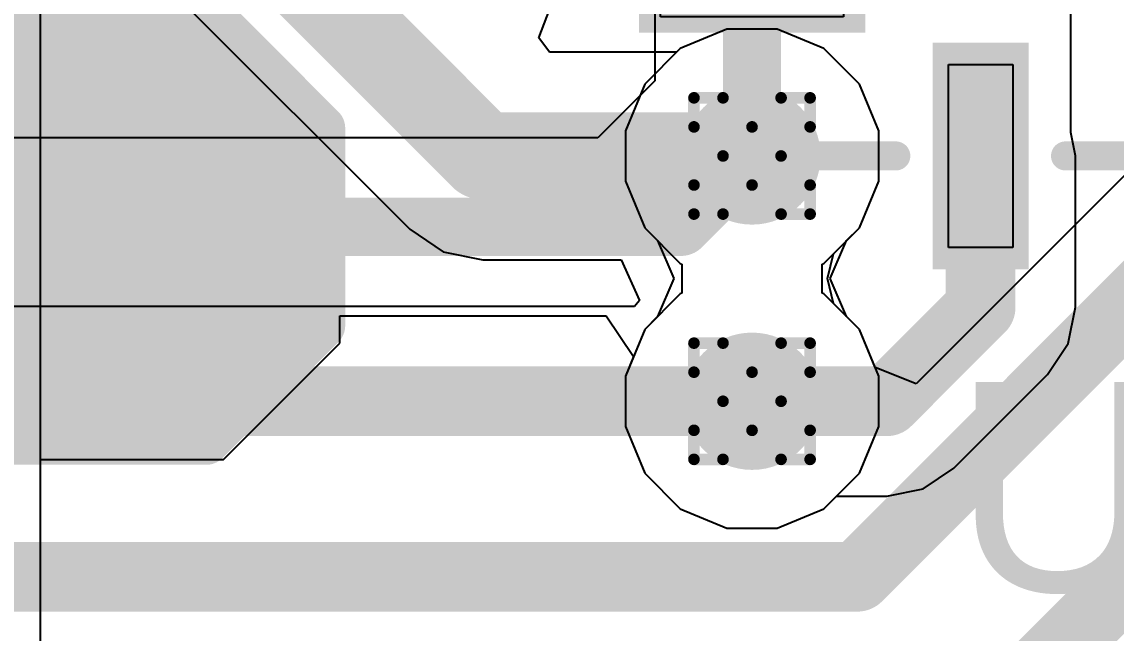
# Model space of a CAD drawing. Header units: inches. Extents: x -11 to 5379, y 0 to 5429.
# Drawn here: x 326.076 to 330.862, y 14.269 to 16.94 of the extents above; entities that cross this region are included whole.
import ezdxf

# ---------------------------------------------------------------- set-up
doc = ezdxf.new("R2010")
doc.units = ezdxf.units.IN
for name, color, linetype in [('Bottom Layer', 5, 'Continuous'), ('Drill Drawing', 1, 'Continuous'), ('GND', 16, 'Continuous'), ('PWR', 76, 'Continuous'), ('Top Layer', 1, 'Continuous'), ('Top Overlay', 2, 'Continuous'), ('Top Paste', 8, 'Continuous'), ('Top Solder', 216, 'Continuous'), ('Via Holes', 16, 'Continuous')]:
    doc.layers.add(name, color=color, linetype=linetype)
doc.styles.add('Arial', font='', dxfattribs={"height": 0.2})
doc.styles.get('Arial').set_extended_font_data('Arial')

# ---------------------------------------------------------------- blocks, each defined once
blk = doc.blocks.new('14_VQFN__3_5_3_5__95')
at = {"layer": 'Top Layer'}
for points in [[(-1.1400028, 2.17506042), (-0.8599931999999999, 2.17506042), (-0.8599931999999999, 1.32505958), (-1.1400028, 1.32505958)], [(-0.6398767999999999, 2.17506042), (-0.3598672, 2.17506042), (-0.3598672, 1.32505958), (-0.6398767999999999, 1.32505958)], [(-0.1400048, 2.17506042), (0.1400048, 2.17506042), (0.1400048, 1.32505958), (-0.1400048, 1.32505958)], [(0.3601212, 2.17506042), (0.6401307999999999, 2.17506042), (0.6401307999999999, 1.32505958), (0.3601212, 1.32505958)], [(0.8599931999999999, 2.17506042), (1.1400028, 2.17506042), (1.1400028, 1.32505958), (0.8599931999999999, 1.32505958)], [(1.0250043, -1.0250043), (-1.0250043, -1.0250043), (-1.0250043, 1.0250043), (1.0250043, 1.0250043)], [(-2.17506042, 0.6100571999999999), (-2.17506042, 0.8900667999999998), (-1.32505958, 0.8900667999999998), (-1.32505958, 0.6100572000000001)], [(2.17506042, 0.8900667999999998), (2.17506042, 0.6100572), (1.32505958, 0.6100572), (1.32505958, 0.8900667999999998)], [(-1.32505958, -0.6100572), (-1.32505958, -0.8900667999999998), (-2.17506042, -0.8900667999999998), (-2.17506042, -0.6100572)], [(2.17506042, -0.6100572), (2.17506042, -0.8900667999999998), (1.32505958, -0.8900667999999998), (1.32505958, -0.6100572)], [(-0.8584692, -2.17506042), (-1.1384788, -2.17506042), (-1.1384788, -1.32505958), (-0.8584692, -1.32505958)], [(-0.3583431999999999, -2.17506042), (-0.6383527999999999, -2.17506042), (-0.6383528, -1.32505958), (-0.3583432, -1.32505958)], [(0.1415288, -2.17506042), (-0.1384807999999999, -2.17506042), (-0.1384808, -1.32505958), (0.1415287999999999, -1.32505958)], [(0.6416548000000001, -2.17506042), (0.3616452000000001, -2.17506042), (0.3616451999999999, -1.32505958), (0.6416547999999999, -1.32505958)], [(1.1415268, -2.17506042), (0.8615171999999999, -2.17506042), (0.8615171999999999, -1.32505958), (1.1415268, -1.32505958)]]:
    blk.add_hatch(color=1, dxfattribs=at).paths.add_polyline_path(points)
at = {"layer": 'Top Solder'}
for points in [[(-1.21000266, 2.24506028), (-0.78999334, 2.24506028), (-0.78999334, 1.25505972), (-1.21000266, 1.25505972)], [(-0.7098766599999999, 2.24506028), (-0.28986734, 2.24506028), (-0.28986734, 1.25505972), (-0.7098766599999999, 1.25505972)], [(-0.21000466, 2.24506028), (0.21000466, 2.24506028), (0.21000466, 1.25505972), (-0.21000466, 1.25505972)], [(0.2901213399999999, 2.24506028), (0.71013066, 2.24506028), (0.71013066, 1.25505972), (0.2901213399999999, 1.25505972)], [(0.78999334, 2.24506028), (1.21000266, 2.24506028), (1.21000266, 1.25505972), (0.78999334, 1.25505972)], [(1.0758043, -1.0758043), (-1.0758043, -1.0758043), (-1.0758043, 1.0758043), (1.0758043, 1.0758043)], [(-2.24506028, 0.5400573399999998), (-2.24506028, 0.96006666), (-1.25505972, 0.96006666), (-1.25505972, 0.54005734)], [(2.24506028, 0.96006666), (2.24506028, 0.5400573399999999), (1.25505972, 0.5400573399999999), (1.25505972, 0.96006666)], [(-1.25505972, -0.5400573399999999), (-1.25505972, -0.96006666), (-2.24506028, -0.96006666), (-2.24506028, -0.5400573399999999)], [(2.24506028, -0.5400573399999999), (2.24506028, -0.96006666), (1.25505972, -0.96006666), (1.25505972, -0.5400573399999999)], [(-0.7884693399999999, -2.24506028), (-1.20847866, -2.24506028), (-1.20847866, -1.25505972), (-0.7884693399999999, -1.25505972)], [(-0.2883433399999999, -2.24506028), (-0.70835266, -2.24506028), (-0.70835266, -1.25505972), (-0.2883433400000001, -1.25505972)], [(0.2115286600000001, -2.24506028), (-0.2084806599999999, -2.24506028), (-0.20848066, -1.25505972), (0.2115286599999999, -1.25505972)], [(0.7116546599999999, -2.24506028), (0.2916453400000001, -2.24506028), (0.2916453399999999, -1.25505972), (0.7116546599999999, -1.25505972)], [(1.21152666, -2.24506028), (0.79151734, -2.24506028), (0.79151734, -1.25505972), (1.21152666, -1.25505972)]]:
    blk.add_hatch(color=216, dxfattribs=at).paths.add_polyline_path(points)
at = {"layer": 'Top Overlay'}
for points in [[(-1.7500092, 1.121156, 0.127, 0.127, 0), (-1.7500092, 1.7500092, 0.127, 0.127, 0)], [(-1.3711428, 1.7500092, 0.127, 0.127, 0), (-1.7500092, 1.7500092, 0.127, 0.127, 0)], [(1.7500092, 1.7500092, 0.127, 0.127, 0), (1.3711428, 1.7500092, 0.127, 0.127, 0)], [(1.7500092, 1.121156, 0.127, 0.127, 0), (1.7500092, 1.7500092, 0.127, 0.127, 0)], [(-1.7500092, -0.3768089999999999, 0.127, 0.127, 0), (-1.7500092, 0.3788664, 0.127, 0.127, 0)], [(1.7500092, -0.378841, 0.127, 0.127, 0), (1.7500092, 0.3788664, 0.127, 0.127, 0)], [(-2.28346, -0.7246619999999999, 0.127, 0.127, 0), (-2.35966, -0.648462, 0.127, 0.127, 0)], [(-2.35966, -0.800862, 0.127, 0.127, 0), (-2.35966, -0.648462, 0.127, 0.127, 0)], [(-2.35966, -0.800862, 0.127, 0.127, 0), (-2.28346, -0.7246619999999999, 0.127, 0.127, 0)], [(-1.7500092, -1.7500092, 0.127, 0.127, 0), (-1.7500092, -1.1190986, 0.127, 0.127, 0)], [(1.7500092, -1.7500092, 0.127, 0.127, 0), (1.7500092, -1.1211306, 0.127, 0.127, 0)], [(-1.75006, -1.75006, 0.127, 0.127, 0), (-1.7500092, -1.7500092, 0.127, 0.127, 0)], [(-1.3696188, -1.75006, 0.127, 0.127, 0), (-1.75006, -1.75006, 0.127, 0.127, 0)], [(1.7499584, -1.75006, 0.127, 0.127, 0), (1.3726668, -1.75006, 0.127, 0.127, 0)], [(1.7499584, -1.75006, 0.127, 0.127, 0), (1.7500092, -1.7500092, 0.127, 0.127, 0)]]:
    blk.add_lwpolyline(points, format="xyseb", dxfattribs=at)
for points in [[(-1.7817592, 1.7500092, 0.0635, 0.0635, 1), (-1.7182592, 1.7500092, 0.0635, 0.0635, 1)], [(-1.7817592, 1.7500092, 0.0635, 0.0635, 1), (-1.7182592, 1.7500092, 0.0635, 0.0635, 1)], [(-1.4028928, 1.7500092, 0.0635, 0.0635, 1), (-1.3393928, 1.7500092, 0.0635, 0.0635, 1)], [(1.3393928, 1.7500092, 0.0635, 0.0635, 1), (1.4028928, 1.7500092, 0.0635, 0.0635, 1)], [(1.7182592, 1.7500092, 0.0635, 0.0635, 1), (1.7817592, 1.7500092, 0.0635, 0.0635, 1)], [(1.7182592, 1.7500092, 0.0635, 0.0635, 1), (1.7817592, 1.7500092, 0.0635, 0.0635, 1)], [(-1.7817592, 1.121156, 0.0635, 0.0635, 1), (-1.7182592, 1.121156, 0.0635, 0.0635, 1)], [(1.7182592, 1.121156, 0.0635, 0.0635, 1), (1.7817592, 1.121156, 0.0635, 0.0635, 1)], [(-1.7817592, 0.3788664, 0.0635, 0.0635, 1), (-1.7182592, 0.3788664, 0.0635, 0.0635, 1)], [(1.7182592, 0.3788664, 0.0635, 0.0635, 1), (1.7817592, 0.3788664, 0.0635, 0.0635, 1)], [(-1.7817592, -0.3768089999999999, 0.0635, 0.0635, 1), (-1.7182592, -0.3768089999999999, 0.0635, 0.0635, 1)], [(1.7182592, -0.378841, 0.0635, 0.0635, 1), (1.7817592, -0.378841, 0.0635, 0.0635, 1)], [(-2.39141, -0.648462, 0.0635, 0.0635, 1), (-2.32791, -0.648462, 0.0635, 0.0635, 1)], [(-2.39141, -0.648462, 0.0635, 0.0635, 1), (-2.32791, -0.648462, 0.0635, 0.0635, 1)], [(-2.31521, -0.7246619999999999, 0.0635, 0.0635, 1), (-2.25171, -0.7246619999999999, 0.0635, 0.0635, 1)], [(-2.31521, -0.7246619999999999, 0.0635, 0.0635, 1), (-2.25171, -0.7246619999999999, 0.0635, 0.0635, 1)], [(-2.39141, -0.800862, 0.0635, 0.0635, 1), (-2.32791, -0.800862, 0.0635, 0.0635, 1)], [(-2.39141, -0.800862, 0.0635, 0.0635, 1), (-2.32791, -0.800862, 0.0635, 0.0635, 1)], [(-1.7817592, -1.1190986, 0.0635, 0.0635, 1), (-1.7182592, -1.1190986, 0.0635, 0.0635, 1)], [(1.7182592, -1.1211306, 0.0635, 0.0635, 1), (1.7817592, -1.1211306, 0.0635, 0.0635, 1)], [(-1.78181, -1.75006, 0.0635, 0.0635, 1), (-1.71831, -1.75006, 0.0635, 0.0635, 1)], [(-1.78181, -1.75006, 0.0635, 0.0635, 1), (-1.71831, -1.75006, 0.0635, 0.0635, 1)], [(-1.7817592, -1.7500092, 0.0635, 0.0635, 1), (-1.7182592, -1.7500092, 0.0635, 0.0635, 1)], [(-1.7817592, -1.7500092, 0.0635, 0.0635, 1), (-1.7182592, -1.7500092, 0.0635, 0.0635, 1)], [(-1.4013688, -1.75006, 0.0635, 0.0635, 1), (-1.3378688, -1.75006, 0.0635, 0.0635, 1)], [(1.3409168, -1.75006, 0.0635, 0.0635, 1), (1.4044168, -1.75006, 0.0635, 0.0635, 1)], [(1.7182084, -1.75006, 0.0635, 0.0635, 1), (1.7817084, -1.75006, 0.0635, 0.0635, 1)], [(1.7182084, -1.75006, 0.0635, 0.0635, 1), (1.7817084, -1.75006, 0.0635, 0.0635, 1)], [(1.7182592, -1.7500092, 0.0635, 0.0635, 1), (1.7817592, -1.7500092, 0.0635, 0.0635, 1)], [(1.7182592, -1.7500092, 0.0635, 0.0635, 1), (1.7817592, -1.7500092, 0.0635, 0.0635, 1)]]:
    blk.add_lwpolyline(points, format="xyseb", close=True, dxfattribs=at)
at = {"layer": 'Top Paste'}
for p, q in [((-1.1400028, 2.1500084), (-1.1400028, 2.1500084)), ((-1.1400028, 2.1500084), (-0.8599931999999999, 2.1500084)), ((-1.1400028, 1.35001), (-1.1400028, 2.1500084)), ((-0.8599931999999999, 2.1500084), (-0.8599931999999999, 1.35001)), ((-0.6400038, 2.149983), (-0.6400038, 2.149983)), ((-0.6400038, 2.149983), (-0.3599942, 2.149983)), ((-0.6400038, 1.3499846), (-0.6400038, 2.149983)), ((-0.3599942, 2.149983), (-0.3599942, 1.3499846)), ((-0.1400048, 2.149983), (-0.1400048, 2.149983)), ((-0.1400048, 2.149983), (0.1400048, 2.149983)), ((-0.1400048, 1.3499846), (-0.1400048, 2.149983)), ((0.1400048, 2.149983), (0.1400048, 1.3499846)), ((0.3599942, 2.149983), (0.3599942, 2.149983)), ((0.3599942, 2.149983), (0.6400038, 2.149983)), ((0.3599942, 1.3499846), (0.3599942, 2.149983)), ((0.6400038, 2.149983), (0.6400038, 1.3499846)), ((0.8599931999999999, 2.149983), (0.8599931999999999, 2.149983)), ((0.8599931999999999, 2.149983), (1.1400028, 2.149983)), ((0.8599931999999999, 1.3499846), (0.8599931999999999, 2.149983)), ((1.1400028, 2.149983), (1.1400028, 1.3499846)), ((-0.8599931999999999, 1.35001), (-1.1400028, 1.35001)), ((-0.3599942, 1.3499846), (-0.6400038, 1.3499846)), ((0.1400048, 1.3499846), (-0.1400048, 1.3499846)), ((0.6400038, 1.3499846), (0.3599942, 1.3499846)), ((1.1400028, 1.3499846), (0.8599931999999999, 1.3499846)), ((-2.149983, 0.6100064), (-2.149983, 0.890016)), ((-2.149983, 0.890016), (-1.3499846, 0.890016)), ((-1.3499846, 0.890016), (-1.3499846, 0.6100064)), ((1.35001, 0.6100064), (1.35001, 0.890016)), ((1.35001, 0.890016), (2.1500084, 0.890016)), ((2.1500084, 0.890016), (2.1500084, 0.890016)), ((2.1500084, 0.890016), (2.1500084, 0.6100064)), ((-0.8199882, -0.8199882), (-0.8199882, 0.8199882)), ((-0.8199882, 0.8199882), (0.8199882, 0.8199882)), ((0.8199882, 0.8199882), (0.8199882, -0.8199882)), ((-2.149983, 0.6100064), (-2.149983, 0.6100064)), ((-1.3499846, 0.6100064), (-2.149983, 0.6100064)), ((2.1500084, 0.6100064), (1.35001, 0.6100064)), ((-2.149983, -0.8899398), (-2.149983, -0.6099302)), ((-2.149983, -0.6099302), (-1.3499846, -0.6099302)), ((-1.3499846, -0.6099302), (-1.3499846, -0.6099302)), ((-1.3499846, -0.6099302), (-1.3499846, -0.8899398)), ((1.35001, -0.8899906), (1.35001, -0.609981)), ((1.35001, -0.609981), (2.1500084, -0.609981)), ((2.1500084, -0.609981), (2.1500084, -0.609981)), ((2.1500084, -0.609981), (2.1500084, -0.8899906)), ((0.8199882, -0.8199882), (-0.8199882, -0.8199882)), ((0.8199882, -0.8199882), (0.8199882, -0.8199882)), ((-1.3499846, -0.8899398), (-2.149983, -0.8899398)), ((2.1500084, -0.8899906), (1.35001, -0.8899906)), ((-1.1384788, -2.149983), (-1.1384788, -1.3499846)), ((-1.1384788, -1.3499846), (-0.8584692, -1.3499846)), ((-0.8584692, -1.3499846), (-0.8584692, -2.149983)), ((-0.6384797999999999, -2.149983), (-0.6384797999999999, -1.3499846)), ((-0.6384797999999999, -1.3499846), (-0.3584702, -1.3499846)), ((-0.3584702, -1.3499846), (-0.3584702, -2.149983)), ((-0.1384808, -2.149983), (-0.1384808, -1.3499846)), ((-0.1384808, -1.3499846), (0.1415288, -1.3499846)), ((0.1415288, -1.3499846), (0.1415288, -2.149983)), ((0.3615182, -2.149983), (0.3615182, -1.3499846)), ((0.3615182, -1.3499846), (0.6415278, -1.3499846)), ((0.6415278, -1.3499846), (0.6415278, -2.149983)), ((0.8615171999999999, -2.149983), (0.8615171999999999, -1.3499846)), ((0.8615171999999999, -1.3499846), (1.1415268, -1.3499846)), ((1.1415268, -1.3499846), (1.1415268, -2.149983)), ((-0.8584692, -2.149983), (-1.1384788, -2.149983)), ((-0.8584692, -2.149983), (-0.8584692, -2.149983)), ((-0.3584702, -2.149983), (-0.6384797999999999, -2.149983)), ((-0.3584702, -2.149983), (-0.3584702, -2.149983)), ((0.1415288, -2.149983), (-0.1384808, -2.149983)), ((0.1415288, -2.149983), (0.1415288, -2.149983)), ((0.6415278, -2.149983), (0.3615182, -2.149983)), ((0.6415278, -2.149983), (0.6415278, -2.149983)), ((1.1415268, -2.149983), (0.8615171999999999, -2.149983)), ((1.1415268, -2.149983), (1.1415268, -2.149983))]:
    blk.add_line(p, q, dxfattribs=at)
blk = doc.blocks.new('T__________163')
at = {"layer": 'Top Layer'}
blk.add_hatch(color=1, dxfattribs=at).paths.add_polyline_path([(0.3809999999999999, 0.7619999999999999), (-0.3809999999999999, 0.7619999999999999), (-0.7619999999999999, 0.3809999999999999), (-0.7619999999999999, -0.3809999999999999), (-0.3809999999999999, -0.7619999999999999), (0.3809999999999999, -0.7619999999999999), (0.7619999999999999, -0.3809999999999999), (0.7619999999999999, 0.3809999999999999)])
at = {"layer": 'Top Paste'}
blk.add_hatch(color=8, dxfattribs=at).paths.add_polyline_path([(0.3809999999999999, 0.7619999999999999), (-0.3809999999999999, 0.7619999999999999), (-0.7619999999999999, 0.3809999999999999), (-0.7619999999999999, -0.3809999999999999), (-0.3809999999999999, -0.7619999999999999), (0.3809999999999999, -0.7619999999999999), (0.7619999999999999, -0.3809999999999999), (0.7619999999999999, 0.3809999999999999)])
at = {"layer": 'Top Solder'}
blk.add_hatch(color=216, dxfattribs=at).paths.add_polyline_path([(0.4318, 0.8636), (-0.4318, 0.8636), (-0.8636, 0.4318), (-0.8636, -0.4318), (-0.4318, -0.8636), (0.4318, -0.8636), (0.8636, -0.4318), (0.8636, 0.4318)])
at = {"layer": 'Top Overlay'}
for points in [[(-0.9397999999999999, 0.4318, 0.1999996, 0.1999996, 0), (-0.4318, 0.9397999999999999, 0.1999996, 0.1999996, 0)], [(-0.4318, 0.9397999999999999, 0.1999996, 0.1999996, 0), (0.4318, 0.9397999999999999, 0.1999996, 0.1999996, 0)], [(0.4318, 0.9397999999999999, 0.1999996, 0.1999996, 0), (0.9397999999999999, 0.4318, 0.1999996, 0.1999996, 0)], [(-0.9397999999999999, -0.4318, 0.1999996, 0.1999996, 0), (-0.9397999999999999, 0.4318, 0.1999996, 0.1999996, 0)], [(0.9397999999999999, -0.4318, 0.1999996, 0.1999996, 0), (0.9397999999999999, 0.4318, 0.1999996, 0.1999996, 0)], [(-0.9397999999999999, -0.4318, 0.1999996, 0.1999996, 0), (-0.4318, -0.9397999999999999, 0.1999996, 0.1999996, 0)], [(0.4318, -0.9397999999999999, 0.1999996, 0.1999996, 0), (0.9397999999999999, -0.4318, 0.1999996, 0.1999996, 0)], [(-0.4318, -0.9397999999999999, 0.1999996, 0.1999996, 0), (0.4318, -0.9397999999999999, 0.1999996, 0.1999996, 0)]]:
    blk.add_lwpolyline(points, format="xyseb", dxfattribs=at)
for points in [[(-0.4817998999999999, 0.9397999999999999, 0.0999998, 0.0999998, 1), (-0.3818001, 0.9397999999999999, 0.0999998, 0.0999998, 1)], [(-0.4817998999999999, 0.9397999999999999, 0.0999998, 0.0999998, 1), (-0.3818001, 0.9397999999999999, 0.0999998, 0.0999998, 1)], [(0.3818001, 0.9397999999999999, 0.0999998, 0.0999998, 1), (0.4817998999999999, 0.9397999999999999, 0.0999998, 0.0999998, 1)], [(0.3818001, 0.9397999999999999, 0.0999998, 0.0999998, 1), (0.4817998999999999, 0.9397999999999999, 0.0999998, 0.0999998, 1)], [(-0.9897999000000001, 0.4318, 0.0999998, 0.0999998, 1), (-0.8898001, 0.4318, 0.0999998, 0.0999998, 1)], [(-0.9897999000000001, 0.4318, 0.0999998, 0.0999998, 1), (-0.8898001, 0.4318, 0.0999998, 0.0999998, 1)], [(0.8898001, 0.4318, 0.0999998, 0.0999998, 1), (0.9897999000000001, 0.4318, 0.0999998, 0.0999998, 1)], [(0.8898001, 0.4318, 0.0999998, 0.0999998, 1), (0.9897999000000001, 0.4318, 0.0999998, 0.0999998, 1)], [(-0.9897999000000001, -0.4318, 0.0999998, 0.0999998, 1), (-0.8898001, -0.4318, 0.0999998, 0.0999998, 1)], [(-0.9897999000000001, -0.4318, 0.0999998, 0.0999998, 1), (-0.8898001, -0.4318, 0.0999998, 0.0999998, 1)], [(0.8898001, -0.4318, 0.0999998, 0.0999998, 1), (0.9897999000000001, -0.4318, 0.0999998, 0.0999998, 1)], [(0.8898001, -0.4318, 0.0999998, 0.0999998, 1), (0.9897999000000001, -0.4318, 0.0999998, 0.0999998, 1)], [(-0.4817998999999999, -0.9397999999999999, 0.0999998, 0.0999998, 1), (-0.3818001, -0.9397999999999999, 0.0999998, 0.0999998, 1)], [(-0.4817998999999999, -0.9397999999999999, 0.0999998, 0.0999998, 1), (-0.3818001, -0.9397999999999999, 0.0999998, 0.0999998, 1)], [(0.3818001, -0.9397999999999999, 0.0999998, 0.0999998, 1), (0.4817998999999999, -0.9397999999999999, 0.0999998, 0.0999998, 1)], [(0.3818001, -0.9397999999999999, 0.0999998, 0.0999998, 1), (0.4817998999999999, -0.9397999999999999, 0.0999998, 0.0999998, 1)]]:
    blk.add_lwpolyline(points, format="xyseb", close=True, dxfattribs=at)

msp = doc.modelspace()

# ---------------------------------------------------------------- hatches: boundary and pattern name
at = {"layer": 'Bottom Layer'}
h = msp.add_hatch(color=5, dxfattribs=at)
edge = h.paths.add_edge_path()
edge.add_arc((329.26974024, 16.3544377), 0.2999994, 0, 360)
h = msp.add_hatch(color=5, dxfattribs=at)
edge = h.paths.add_edge_path()
edge.add_arc((329.26974024, 15.2825577), 0.2999994, 0, 360)
at = {"layer": 'GND'}
h = msp.add_hatch(color=16, dxfattribs=at)
edge = h.paths.add_edge_path()
edge.add_arc((329.26974024, 16.3544377), 0.2999994, 0, 360)
h = msp.add_hatch(color=16, dxfattribs=at)
edge = h.paths.add_edge_path()
edge.add_arc((329.26974024, 15.2825577), 0.2999994, 0, 360)
at = {"layer": 'PWR'}
h = msp.add_hatch(color=76, dxfattribs=at)
edge = h.paths.add_edge_path()
edge.add_arc((329.26974024, 16.3544377), 0.2999994, 0, 360)
h = msp.add_hatch(color=76, dxfattribs=at)
edge = h.paths.add_edge_path()
edge.add_arc((329.26974024, 15.2825577), 0.2999994, 0, 360)
at = {"layer": 'Top Layer'}
h = msp.add_hatch(color=1, dxfattribs=at)
edge = h.paths.add_edge_path()
edge.add_arc((329.26974024, 16.3544377), 0.2999994, 0, 360)
h = msp.add_hatch(color=1, dxfattribs=at)
edge = h.paths.add_edge_path()
edge.add_arc((329.26974024, 15.2825577), 0.2999994, 0, 360)
at = {"layer": 'Via Holes'}
h = msp.add_hatch(color=7, dxfattribs=at)
edge = h.paths.add_edge_path()
edge.add_arc((329.26974024, 16.3544377), 0.1499997, 0, 360)
h = msp.add_hatch(color=7, dxfattribs=at)
edge = h.paths.add_edge_path()
edge.add_arc((329.26974024, 15.2825577), 0.1499997, 0, 360)

# ---------------------------------------------------------------- linework, layer by layer
at = {"layer": 'Bottom Layer'}
for p, q in [((326.42047492, 17.38580216), (327.77230102, 16.0339786)), ((332.0362549, 17.40736422), (329.98800652, 15.35911584)), ((328.33768216, 16.8710483), (328.39584562, 17.02421792)), ((329.15954234, 16.9084371), (328.95592578, 16.8240964)), ((329.37993814, 16.9084371), (329.15954234, 16.9084371)), ((329.5835547, 16.8240964), (329.37993814, 16.9084371)), ((328.38328278, 16.80764482), (328.33768216, 16.8710483)), ((328.9394742, 16.80764482), (328.38328278, 16.80764482)), ((328.95592578, 16.8240964), (328.9394742, 16.80764482)), ((329.7393989399999, 16.66825216), (329.5835547, 16.8240964)), ((329.82373964, 16.4646356), (329.7393989399999, 16.66825216)), ((329.82373964, 16.2442398), (329.82373964, 16.4646356)), ((329.7393989399999, 16.04062324), (329.82373964, 16.2442398)), ((329.6259015799999, 15.92712588), (329.7393989399999, 16.04062324)), ((327.77230102, 16.0339786), (327.7723061, 16.03397098)), ((327.7723061, 16.03397098), (327.91933908, 15.93572886)), ((327.91933908, 15.93572886), (328.09277282, 15.90123058)), ((328.09277282, 15.90123058), (328.69686102, 15.90123058)), ((328.69686102, 15.90123058), (328.77797592, 15.72343058)), ((329.59960242, 15.8184977), (329.6259015799999, 15.92712588)), ((329.6259015799999, 15.70986952), (329.59960242, 15.8184977)), ((328.77797592, 15.72343058), (328.7549686, 15.6969206)), ((329.7393989399999, 15.59637216), (329.6259015799999, 15.70986952)), ((328.7549686, 15.6969206), (231.98170774, 15.6969206)), ((329.80805768, 15.43061684), (329.7393989399999, 15.59637216)), ((329.98800652, 15.35911584), (329.80805768, 15.43061684))]:
    msp.add_line(p, q, dxfattribs=at)
for points in [[(326.74094164, 17.70626888, 0.3809999999999999, 0.3809999999999999, 0), (328.09277282, 16.3544377, 0.3809999999999999, 0.3809999999999999, 0)], [(329.73050894, 14.51561994, 0.3048, 0.3048, 0), (332.32925406, 17.11436506, 0.3048, 0.3048, 0)], [(328.09277282, 16.3544377, 0.3809999999999999, 0.3809999999999999, 0), (329.26974024, 16.3544377, 0.3809999999999999, 0.3809999999999999, 0)], [(330.24572762, 13.83030508, 0.3048, 0.3048, 0), (332.76986024, 16.3544377, 0.3048, 0.3048, 0)], [(231.81007232, 15.2825577, 0.3048, 0.3048, 0), (329.26974024, 15.2825577, 0.3048, 0.3048, 0)], [(231.32512282, 14.51561994, 0.3048, 0.3048, 0), (329.73050894, 14.51561994, 0.3048, 0.3048, 0)]]:
    msp.add_lwpolyline(points, format="xyseb", dxfattribs=at)
for points in [[(327.99752282, 16.3544377, 0.1905, 0.1905, 1), (328.18802282, 16.3544377, 0.1905, 0.1905, 1)], [(327.99752282, 16.3544377, 0.1905, 0.1905, 1), (328.18802282, 16.3544377, 0.1905, 0.1905, 1)], [(329.17449024, 16.3544377, 0.1905, 0.1905, 1), (329.3649902399999, 16.3544377, 0.1905, 0.1905, 1)], [(329.19354024, 15.2825577, 0.1524, 0.1524, 1), (329.3459402399999, 15.2825577, 0.1524, 0.1524, 1)], [(329.65430894, 14.51561994, 0.1524, 0.1524, 1), (329.80670894, 14.51561994, 0.1524, 0.1524, 1)], [(329.65430894, 14.51561994, 0.1524, 0.1524, 1), (329.80670894, 14.51561994, 0.1524, 0.1524, 1)]]:
    msp.add_lwpolyline(points, format="xyseb", close=True, dxfattribs=at)
at = {"layer": 'Drill Drawing'}
for points in [[(329.01574024, 16.4814377, 0.0508, 0.0508, 0), (329.01574024, 16.6084377, 0.0508, 0.0508, 0)], [(329.01574024, 16.6084377, 0.0508, 0.0508, 0), (329.14274024, 16.6084377, 0.0508, 0.0508, 0)], [(329.14274024, 16.6084377, 0.0508, 0.0508, 0), (329.26974024, 16.4814377, 0.0508, 0.0508, 0)], [(329.26974024, 16.4814377, 0.0508, 0.0508, 0), (329.39674024, 16.6084377, 0.0508, 0.0508, 0)], [(329.39674024, 16.6084377, 0.0508, 0.0508, 0), (329.52374024, 16.6084377, 0.0508, 0.0508, 0)], [(329.52374024, 16.4814377, 0.0508, 0.0508, 0), (329.52374024, 16.6084377, 0.0508, 0.0508, 0)], [(329.01574024, 16.4814377, 0.0508, 0.0508, 0), (329.14274024, 16.3544377, 0.0508, 0.0508, 0)], [(329.39674024, 16.3544377, 0.0508, 0.0508, 0), (329.52374024, 16.4814377, 0.0508, 0.0508, 0)], [(329.01574024, 16.2274377, 0.0508, 0.0508, 0), (329.14274024, 16.3544377, 0.0508, 0.0508, 0)], [(329.39674024, 16.3544377, 0.0508, 0.0508, 0), (329.52374024, 16.2274377, 0.0508, 0.0508, 0)], [(329.01574024, 16.1004377, 0.0508, 0.0508, 0), (329.01574024, 16.2274377, 0.0508, 0.0508, 0)], [(329.14274024, 16.1004377, 0.0508, 0.0508, 0), (329.26974024, 16.2274377, 0.0508, 0.0508, 0)], [(329.26974024, 16.2274377, 0.0508, 0.0508, 0), (329.39674024, 16.1004377, 0.0508, 0.0508, 0)], [(329.52374024, 16.1004377, 0.0508, 0.0508, 0), (329.52374024, 16.2274377, 0.0508, 0.0508, 0)], [(329.01574024, 16.1004377, 0.0508, 0.0508, 0), (329.14274024, 16.1004377, 0.0508, 0.0508, 0)], [(329.39674024, 16.1004377, 0.0508, 0.0508, 0), (329.52374024, 16.1004377, 0.0508, 0.0508, 0)], [(329.01574024, 15.4095577, 0.0508, 0.0508, 0), (329.01574024, 15.5365577, 0.0508, 0.0508, 0)], [(329.01574024, 15.5365577, 0.0508, 0.0508, 0), (329.14274024, 15.5365577, 0.0508, 0.0508, 0)], [(329.14274024, 15.5365577, 0.0508, 0.0508, 0), (329.26974024, 15.4095577, 0.0508, 0.0508, 0)], [(329.26974024, 15.4095577, 0.0508, 0.0508, 0), (329.39674024, 15.5365577, 0.0508, 0.0508, 0)], [(329.39674024, 15.5365577, 0.0508, 0.0508, 0), (329.52374024, 15.5365577, 0.0508, 0.0508, 0)], [(329.52374024, 15.4095577, 0.0508, 0.0508, 0), (329.52374024, 15.5365577, 0.0508, 0.0508, 0)], [(329.01574024, 15.4095577, 0.0508, 0.0508, 0), (329.14274024, 15.2825577, 0.0508, 0.0508, 0)], [(329.39674024, 15.2825577, 0.0508, 0.0508, 0), (329.52374024, 15.4095577, 0.0508, 0.0508, 0)], [(329.01574024, 15.1555577, 0.0508, 0.0508, 0), (329.14274024, 15.2825577, 0.0508, 0.0508, 0)], [(329.39674024, 15.2825577, 0.0508, 0.0508, 0), (329.52374024, 15.1555577, 0.0508, 0.0508, 0)], [(329.01574024, 15.0285577, 0.0508, 0.0508, 0), (329.01574024, 15.1555577, 0.0508, 0.0508, 0)], [(329.14274024, 15.0285577, 0.0508, 0.0508, 0), (329.26974024, 15.1555577, 0.0508, 0.0508, 0)], [(329.26974024, 15.1555577, 0.0508, 0.0508, 0), (329.39674024, 15.0285577, 0.0508, 0.0508, 0)], [(329.52374024, 15.0285577, 0.0508, 0.0508, 0), (329.52374024, 15.1555577, 0.0508, 0.0508, 0)], [(329.01574024, 15.0285577, 0.0508, 0.0508, 0), (329.14274024, 15.0285577, 0.0508, 0.0508, 0)], [(329.39674024, 15.0285577, 0.0508, 0.0508, 0), (329.52374024, 15.0285577, 0.0508, 0.0508, 0)]]:
    msp.add_lwpolyline(points, format="xyseb", dxfattribs=at)
for points in [[(329.00304024, 16.6084377, 0.0254, 0.0254, 1), (329.02844024, 16.6084377, 0.0254, 0.0254, 1)], [(329.00304024, 16.6084377, 0.0254, 0.0254, 1), (329.02844024, 16.6084377, 0.0254, 0.0254, 1)], [(329.13004024, 16.6084377, 0.0254, 0.0254, 1), (329.15544024, 16.6084377, 0.0254, 0.0254, 1)], [(329.13004024, 16.6084377, 0.0254, 0.0254, 1), (329.15544024, 16.6084377, 0.0254, 0.0254, 1)], [(329.38404024, 16.6084377, 0.0254, 0.0254, 1), (329.40944024, 16.6084377, 0.0254, 0.0254, 1)], [(329.38404024, 16.6084377, 0.0254, 0.0254, 1), (329.40944024, 16.6084377, 0.0254, 0.0254, 1)], [(329.51104024, 16.6084377, 0.0254, 0.0254, 1), (329.53644024, 16.6084377, 0.0254, 0.0254, 1)], [(329.51104024, 16.6084377, 0.0254, 0.0254, 1), (329.53644024, 16.6084377, 0.0254, 0.0254, 1)], [(329.00304024, 16.4814377, 0.0254, 0.0254, 1), (329.02844024, 16.4814377, 0.0254, 0.0254, 1)], [(329.00304024, 16.4814377, 0.0254, 0.0254, 1), (329.02844024, 16.4814377, 0.0254, 0.0254, 1)], [(329.25704024, 16.4814377, 0.0254, 0.0254, 1), (329.28244024, 16.4814377, 0.0254, 0.0254, 1)], [(329.25704024, 16.4814377, 0.0254, 0.0254, 1), (329.28244024, 16.4814377, 0.0254, 0.0254, 1)], [(329.51104024, 16.4814377, 0.0254, 0.0254, 1), (329.53644024, 16.4814377, 0.0254, 0.0254, 1)], [(329.51104024, 16.4814377, 0.0254, 0.0254, 1), (329.53644024, 16.4814377, 0.0254, 0.0254, 1)], [(329.13004024, 16.3544377, 0.0254, 0.0254, 1), (329.15544024, 16.3544377, 0.0254, 0.0254, 1)], [(329.13004024, 16.3544377, 0.0254, 0.0254, 1), (329.15544024, 16.3544377, 0.0254, 0.0254, 1)], [(329.38404024, 16.3544377, 0.0254, 0.0254, 1), (329.40944024, 16.3544377, 0.0254, 0.0254, 1)], [(329.38404024, 16.3544377, 0.0254, 0.0254, 1), (329.40944024, 16.3544377, 0.0254, 0.0254, 1)], [(329.00304024, 16.2274377, 0.0254, 0.0254, 1), (329.02844024, 16.2274377, 0.0254, 0.0254, 1)], [(329.00304024, 16.2274377, 0.0254, 0.0254, 1), (329.02844024, 16.2274377, 0.0254, 0.0254, 1)], [(329.25704024, 16.2274377, 0.0254, 0.0254, 1), (329.28244024, 16.2274377, 0.0254, 0.0254, 1)], [(329.25704024, 16.2274377, 0.0254, 0.0254, 1), (329.28244024, 16.2274377, 0.0254, 0.0254, 1)], [(329.51104024, 16.2274377, 0.0254, 0.0254, 1), (329.53644024, 16.2274377, 0.0254, 0.0254, 1)], [(329.51104024, 16.2274377, 0.0254, 0.0254, 1), (329.53644024, 16.2274377, 0.0254, 0.0254, 1)], [(329.00304024, 16.1004377, 0.0254, 0.0254, 1), (329.02844024, 16.1004377, 0.0254, 0.0254, 1)], [(329.00304024, 16.1004377, 0.0254, 0.0254, 1), (329.02844024, 16.1004377, 0.0254, 0.0254, 1)], [(329.13004024, 16.1004377, 0.0254, 0.0254, 1), (329.15544024, 16.1004377, 0.0254, 0.0254, 1)], [(329.13004024, 16.1004377, 0.0254, 0.0254, 1), (329.15544024, 16.1004377, 0.0254, 0.0254, 1)], [(329.38404024, 16.1004377, 0.0254, 0.0254, 1), (329.40944024, 16.1004377, 0.0254, 0.0254, 1)], [(329.38404024, 16.1004377, 0.0254, 0.0254, 1), (329.40944024, 16.1004377, 0.0254, 0.0254, 1)], [(329.51104024, 16.1004377, 0.0254, 0.0254, 1), (329.53644024, 16.1004377, 0.0254, 0.0254, 1)], [(329.51104024, 16.1004377, 0.0254, 0.0254, 1), (329.53644024, 16.1004377, 0.0254, 0.0254, 1)], [(329.00304024, 15.5365577, 0.0254, 0.0254, 1), (329.02844024, 15.5365577, 0.0254, 0.0254, 1)], [(329.00304024, 15.5365577, 0.0254, 0.0254, 1), (329.02844024, 15.5365577, 0.0254, 0.0254, 1)], [(329.13004024, 15.5365577, 0.0254, 0.0254, 1), (329.15544024, 15.5365577, 0.0254, 0.0254, 1)], [(329.13004024, 15.5365577, 0.0254, 0.0254, 1), (329.15544024, 15.5365577, 0.0254, 0.0254, 1)], [(329.38404024, 15.5365577, 0.0254, 0.0254, 1), (329.40944024, 15.5365577, 0.0254, 0.0254, 1)], [(329.38404024, 15.5365577, 0.0254, 0.0254, 1), (329.40944024, 15.5365577, 0.0254, 0.0254, 1)], [(329.51104024, 15.5365577, 0.0254, 0.0254, 1), (329.53644024, 15.5365577, 0.0254, 0.0254, 1)], [(329.51104024, 15.5365577, 0.0254, 0.0254, 1), (329.53644024, 15.5365577, 0.0254, 0.0254, 1)], [(329.00304024, 15.4095577, 0.0254, 0.0254, 1), (329.02844024, 15.4095577, 0.0254, 0.0254, 1)], [(329.00304024, 15.4095577, 0.0254, 0.0254, 1), (329.02844024, 15.4095577, 0.0254, 0.0254, 1)], [(329.25704024, 15.4095577, 0.0254, 0.0254, 1), (329.28244024, 15.4095577, 0.0254, 0.0254, 1)], [(329.25704024, 15.4095577, 0.0254, 0.0254, 1), (329.28244024, 15.4095577, 0.0254, 0.0254, 1)], [(329.51104024, 15.4095577, 0.0254, 0.0254, 1), (329.53644024, 15.4095577, 0.0254, 0.0254, 1)], [(329.51104024, 15.4095577, 0.0254, 0.0254, 1), (329.53644024, 15.4095577, 0.0254, 0.0254, 1)], [(329.13004024, 15.2825577, 0.0254, 0.0254, 1), (329.15544024, 15.2825577, 0.0254, 0.0254, 1)], [(329.13004024, 15.2825577, 0.0254, 0.0254, 1), (329.15544024, 15.2825577, 0.0254, 0.0254, 1)], [(329.38404024, 15.2825577, 0.0254, 0.0254, 1), (329.40944024, 15.2825577, 0.0254, 0.0254, 1)], [(329.38404024, 15.2825577, 0.0254, 0.0254, 1), (329.40944024, 15.2825577, 0.0254, 0.0254, 1)], [(329.00304024, 15.1555577, 0.0254, 0.0254, 1), (329.02844024, 15.1555577, 0.0254, 0.0254, 1)], [(329.00304024, 15.1555577, 0.0254, 0.0254, 1), (329.02844024, 15.1555577, 0.0254, 0.0254, 1)], [(329.25704024, 15.1555577, 0.0254, 0.0254, 1), (329.28244024, 15.1555577, 0.0254, 0.0254, 1)], [(329.25704024, 15.1555577, 0.0254, 0.0254, 1), (329.28244024, 15.1555577, 0.0254, 0.0254, 1)], [(329.51104024, 15.1555577, 0.0254, 0.0254, 1), (329.53644024, 15.1555577, 0.0254, 0.0254, 1)], [(329.51104024, 15.1555577, 0.0254, 0.0254, 1), (329.53644024, 15.1555577, 0.0254, 0.0254, 1)], [(329.00304024, 15.0285577, 0.0254, 0.0254, 1), (329.02844024, 15.0285577, 0.0254, 0.0254, 1)], [(329.00304024, 15.0285577, 0.0254, 0.0254, 1), (329.02844024, 15.0285577, 0.0254, 0.0254, 1)], [(329.13004024, 15.0285577, 0.0254, 0.0254, 1), (329.15544024, 15.0285577, 0.0254, 0.0254, 1)], [(329.13004024, 15.0285577, 0.0254, 0.0254, 1), (329.15544024, 15.0285577, 0.0254, 0.0254, 1)], [(329.38404024, 15.0285577, 0.0254, 0.0254, 1), (329.40944024, 15.0285577, 0.0254, 0.0254, 1)], [(329.38404024, 15.0285577, 0.0254, 0.0254, 1), (329.40944024, 15.0285577, 0.0254, 0.0254, 1)], [(329.51104024, 15.0285577, 0.0254, 0.0254, 1), (329.53644024, 15.0285577, 0.0254, 0.0254, 1)], [(329.51104024, 15.0285577, 0.0254, 0.0254, 1), (329.53644024, 15.0285577, 0.0254, 0.0254, 1)]]:
    msp.add_lwpolyline(points, format="xyseb", close=True, dxfattribs=at)
at = {"layer": 'GND'}
for p, q in [((329.15954234, 16.9084371), (328.95592578, 16.8240964)), ((329.37993814, 16.9084371), (329.15954234, 16.9084371)), ((329.5835547, 16.8240964), (329.37993814, 16.9084371)), ((328.95592578, 16.8240964), (328.80008154, 16.66825216)), ((329.7393989399999, 16.66825216), (329.5835547, 16.8240964)), ((328.80008154, 16.66825216), (328.71574084, 16.4646356)), ((329.82373964, 16.4646356), (329.7393989399999, 16.66825216)), ((328.71574084, 16.4646356), (328.71574084, 16.2442398)), ((329.82373964, 16.2442398), (329.82373964, 16.4646356)), ((328.71574084, 16.2442398), (328.80008154, 16.04062324)), ((329.7393989399999, 16.04062324), (329.82373964, 16.2442398)), ((328.80008154, 16.04062324), (328.85627142, 15.98443336)), ((329.68320906, 15.98443336), (329.7393989399999, 16.04062324)), ((328.85627142, 15.98443336), (328.92748032, 15.8184977)), ((329.61200016, 15.8184977), (329.68320906, 15.98443336)), ((328.92748032, 15.8184977), (328.85627142, 15.65256204)), ((329.68320906, 15.65256204), (329.61200016, 15.8184977)), ((328.85627142, 15.65256204), (328.80008154, 15.59637216)), ((329.7393989399999, 15.59637216), (329.68320906, 15.65256204)), ((328.80008154, 15.59637216), (328.71574084, 15.3927556)), ((329.82373964, 15.3927556), (329.7393989399999, 15.59637216)), ((328.71574084, 15.3927556), (328.71574084, 15.1723598)), ((329.82373964, 15.1723598), (329.82373964, 15.3927556)), ((328.71574084, 15.1723598), (328.80008154, 14.96874324)), ((329.7393989399999, 14.96874324), (329.82373964, 15.1723598)), ((328.80008154, 14.96874324), (328.95592578, 14.812899)), ((329.5835547, 14.812899), (329.7393989399999, 14.96874324)), ((328.95592578, 14.812899), (329.15954234, 14.7285583)), ((329.37993814, 14.7285583), (329.5835547, 14.812899)), ((329.15954234, 14.7285583), (329.37993814, 14.7285583))]:
    msp.add_line(p, q, dxfattribs=at)
at = {"layer": 'PWR'}
for p, q in [((329.15954234, 16.9084371), (328.95592578, 16.8240964)), ((329.37993814, 16.9084371), (329.15954234, 16.9084371)), ((329.5835547, 16.8240964), (329.37993814, 16.9084371)), ((328.95592578, 16.8240964), (328.80008154, 16.66825216)), ((329.7393989399999, 16.66825216), (329.5835547, 16.8240964)), ((328.80008154, 16.66825216), (328.71574084, 16.4646356)), ((329.82373964, 16.4646356), (329.7393989399999, 16.66825216)), ((328.71574084, 16.4646356), (328.71574084, 16.2442398)), ((329.82373964, 16.2442398), (329.82373964, 16.4646356)), ((328.71574084, 16.2442398), (328.80008154, 16.04062324)), ((329.7393989399999, 16.04062324), (329.82373964, 16.2442398)), ((328.80008154, 16.04062324), (328.95592578, 15.884779)), ((329.5835547, 15.884779), (329.7393989399999, 16.04062324)), ((328.95592578, 15.884779), (328.962639, 15.8819977)), ((328.962639, 15.8819977), (328.962639, 15.7549977)), ((329.57684148, 15.8819977), (329.5835547, 15.884779)), ((329.57684148, 15.7549977), (329.57684148, 15.8819977)), ((328.95592578, 15.7522164), (328.80008154, 15.59637216)), ((328.962639, 15.7549977), (328.95592578, 15.7522164)), ((329.5835547, 15.7522164), (329.57684148, 15.7549977)), ((329.7393989399999, 15.59637216), (329.5835547, 15.7522164)), ((328.80008154, 15.59637216), (328.71574084, 15.3927556)), ((329.82373964, 15.3927556), (329.7393989399999, 15.59637216)), ((328.71574084, 15.3927556), (328.71574084, 15.1723598)), ((329.82373964, 15.1723598), (329.82373964, 15.3927556)), ((328.71574084, 15.1723598), (328.80008154, 14.96874324)), ((329.7393989399999, 14.96874324), (329.82373964, 15.1723598)), ((328.80008154, 14.96874324), (328.95592578, 14.812899)), ((329.5835547, 14.812899), (329.7393989399999, 14.96874324)), ((328.95592578, 14.812899), (329.15954234, 14.7285583)), ((329.37993814, 14.7285583), (329.5835547, 14.812899)), ((329.15954234, 14.7285583), (329.37993814, 14.7285583))]:
    msp.add_line(p, q, dxfattribs=at)
at = {"layer": 'Top Layer'}
for p, q in [((326.15726996, 9.33966128), (326.15726996, 21.48016024)), ((328.84473982, 17.2429805), (328.84473982, 16.68272254)), ((330.66374304, 16.45678446), (330.66374304, 17.03343812)), ((328.84473982, 16.68272254), (328.59504004, 16.43302276)), ((328.59504004, 16.43302276), (325.73139324, 16.43302276)), ((330.68410114, 16.3544377), (330.66374304, 16.45678446)), ((330.68410114, 15.69305472), (330.68410114, 16.3544377)), ((327.46643422, 15.5365577), (327.46643422, 15.65609264)), ((327.46643422, 15.65609264), (328.6323678799999, 15.65609264)), ((328.6323678799999, 15.65609264), (328.7511713, 15.4782901)), ((330.65255942, 15.53448506), (330.68410114, 15.69305472)), ((326.95843422, 15.0285577), (327.46643422, 15.5365577)), ((330.5627374, 15.40005556), (330.65255942, 15.53448506)), ((328.7511713, 15.4782901), (328.71574084, 15.3927556)), ((328.71574084, 15.3927556), (328.71574084, 15.1723598)), ((330.15224038, 14.98955854), (330.5627374, 15.40005556)), ((328.71574084, 15.1723598), (328.80008154, 14.96874324)), ((326.15726996, 9.33966128), (326.15726996, 15.0285577)), ((326.15726996, 15.0285577), (326.95843422, 15.0285577)), ((330.01781088, 14.89973652), (330.15224038, 14.98955854)), ((328.80008154, 14.96874324), (328.95592578, 14.812899)), ((329.85924122, 14.8681948), (330.01781088, 14.89973652)), ((329.5835547, 14.812899), (329.6388505, 14.8681948)), ((329.6388505, 14.8681948), (329.85924122, 14.8681948)), ((328.95592578, 14.812899), (329.15954234, 14.7285583)), ((329.37993814, 14.7285583), (329.5835547, 14.812899)), ((329.15954234, 14.7285583), (329.37993814, 14.7285583))]:
    msp.add_line(p, q, dxfattribs=at)
for points in [[(329.26974024, 16.3544377, 0.254, 0.254, 0), (329.26974024, 17.09909458, 0.254, 0.254, 0)], [(328.95986024, 16.0445577, 0.254, 0.254, 0), (329.26974024, 16.3544377, 0.254, 0.254, 0)], [(330.26973824, 15.69305472, 0.3048, 0.3048, 0), (330.26973824, 16.3544377, 0.3048, 0.3048, 0)], [(326.45043422, 16.0445577, 0.254, 0.254, 0), (328.95986024, 16.0445577, 0.254, 0.254, 0)], [(329.85924122, 15.2825577, 0.3048, 0.3048, 0), (330.26973824, 15.69305472, 0.3048, 0.3048, 0)], [(329.26974024, 15.2825577, 0.3048, 0.3048, 0), (329.85924122, 15.2825577, 0.3048, 0.3048, 0)]]:
    msp.add_lwpolyline(points, format="xyseb", dxfattribs=at)
for points in [[(329.20624024, 16.3544377, 0.127, 0.127, 1), (329.33324024, 16.3544377, 0.127, 0.127, 1)], [(329.20624024, 16.3544377, 0.127, 0.127, 1), (329.33324024, 16.3544377, 0.127, 0.127, 1)], [(330.19353824, 16.3544377, 0.1524, 0.1524, 1), (330.34593824, 16.3544377, 0.1524, 0.1524, 1)], [(326.3869342199999, 16.0445577, 0.127, 0.127, 1), (326.51393422, 16.0445577, 0.127, 0.127, 1)], [(328.89636024, 16.0445577, 0.127, 0.127, 1), (329.02336024, 16.0445577, 0.127, 0.127, 1)], [(328.89636024, 16.0445577, 0.127, 0.127, 1), (329.02336024, 16.0445577, 0.127, 0.127, 1)], [(330.19353824, 15.69305472, 0.1524, 0.1524, 1), (330.34593824, 15.69305472, 0.1524, 0.1524, 1)], [(330.19353824, 15.69305472, 0.1524, 0.1524, 1), (330.34593824, 15.69305472, 0.1524, 0.1524, 1)], [(329.19354024, 15.2825577, 0.1524, 0.1524, 1), (329.3459402399999, 15.2825577, 0.1524, 0.1524, 1)], [(329.78304122, 15.2825577, 0.1524, 0.1524, 1), (329.93544122, 15.2825577, 0.1524, 0.1524, 1)], [(329.78304122, 15.2825577, 0.1524, 0.1524, 1), (329.93544122, 15.2825577, 0.1524, 0.1524, 1)]]:
    msp.add_lwpolyline(points, format="xyseb", close=True, dxfattribs=at)

# ---------------------------------------------------------------- block references
at = {"rotation": 270}
msp.add_blockref('14_VQFN__3_5_3_5__95', (331.01980024, 18.1044977), dxfattribs=at)
msp.add_blockref('T__________163', (326.45043422, 16.0445577))

# ---------------------------------------------------------------- texts
at = {"layer": 'Top Overlay', "style": 'Arial'}
msp.add_text('U31', height=0.9143999999999999, dxfattribs=at).set_placement((330.14954544, 14.45274732))

doc.saveas('drawing.dxf')
